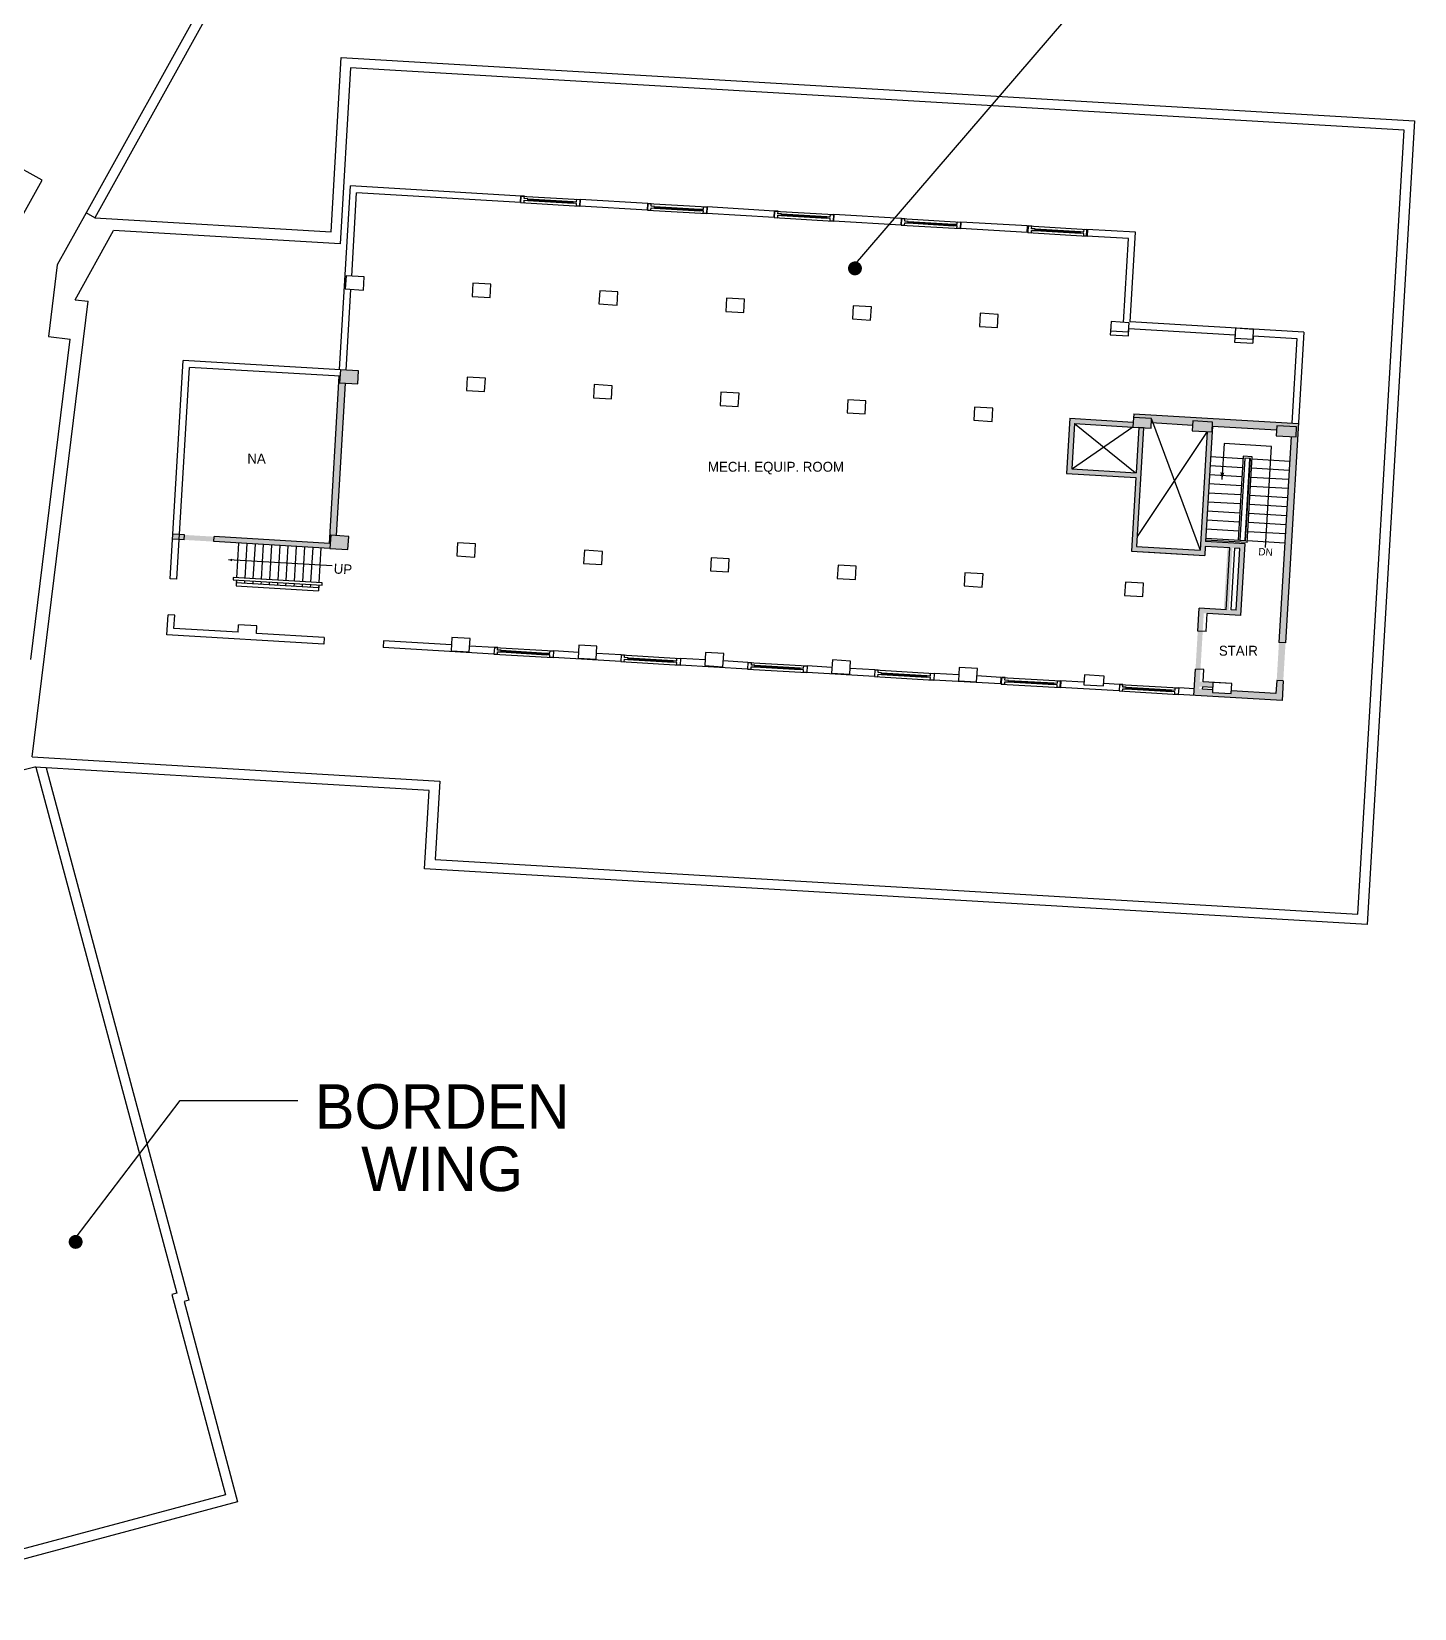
# Model space of a CAD drawing. Header units: inches. Extents: x -4795 to 4113, y 1414 to 4497.
# Drawn here: x 2024 to 3700, y 1414 to 3325 of the extents above; entities that cross this region are included whole.
import ezdxf
from ezdxf.enums import TextEntityAlignment as Align

# ---------------------------------------------------------------- set-up
doc = ezdxf.new("R2010")
doc.units = ezdxf.units.IN
doc.header["$LTSCALE"] = 0.5
doc.header["$MEASUREMENT"] = 0
doc.layers.add('1 hr rated wall', color=1, linetype='CONTINUOUS', lineweight=70)
for name, color, linetype in [('a-flor-iden', 2, 'CONTINUOUS'), ('a-flor-strs', 1, 'CONTINUOUS'), ('a-glaz', 1, 'CONTINUOUS'), ('a-roof', 2, 'CONTINUOUS'), ('a-wall-extr', 3, 'CONTINUOUS'), ('a-wall-full', 1, 'CONTINUOUS'), ('s-cols', 7, 'CONTINUOUS')]:
    doc.layers.add(name, color=color, linetype=linetype)
doc.styles.add('OR-LD', font='OR-LD.shx')

msp = doc.modelspace()

# ---------------------------------------------------------------- hatches: boundary and pattern name
at = {"layer": '1 hr rated wall'}
h = msp.add_hatch(color=0, dxfattribs=at)
h.paths.add_polyline_path([(2404, 2898.9), (2397, 2899.4), (2397.5, 2907.3), (2396.5, 2907.4), (2384.5, 2704.8), (2244.8, 2713), (2244.4, 2707), (2385.2, 2698.7), (2386.1, 2714.7), (2393.1, 2714.3)])
h.paths.add_polyline_path([(2408.1, 2713.4), (2386.1, 2714.7), (2385.2, 2698.7), (2407.1, 2697.4)])
h.paths.add_polyline_path([(2419.9, 2914), (2398, 2915.3), (2397, 2899.4), (2419, 2898.1)])
h.paths.add_polyline_path([(2244.8, 2713), (2210.8, 2715), (2208.8, 2715.1), (2208.5, 2709.1), (2244.4, 2707)])
h.paths.add_polyline_path([(2208.8, 2715.1), (2202.9, 2715.5), (2202.5, 2709.5), (2208.5, 2709.1)])
h.paths.add_polyline_path([(2202.9, 2715.5), (2194.9, 2716), (2194.5, 2710), (2202.5, 2709.5)])
h = msp.add_hatch(color=0, dxfattribs=at)
h.paths.add_polyline_path([(3363, 2701.1), (3371.5, 2844.8), (3365.5, 2845.2), (3362.3, 2790.5), (3284.4, 2795.1), (3287.7, 2850), (3358.6, 2845.8), (3358.9, 2851.8), (3282, 2856.4), (3278.1, 2789.5), (3361.9, 2784.5), (3356.7, 2695.4), (3445.5, 2690.2), (3446.2, 2701.2), (3473.1, 2699.6), (3468.7, 2624.7), (3438.8, 2626.5), (3437.1, 2598.5), (3443.1, 2598.2), (3444.4, 2620.1), (3489.3, 2617.5), (3494.4, 2704.3), (3446.5, 2707.2), (3454.4, 2839.9), (3448.4, 2840.3), (3439.9, 2696.5)])
h.paths.add_polyline_path([(3479.1, 2699.2), (3488.1, 2698.7), (3483.7, 2623.8), (3474.7, 2624.3)], flags=16)
h.paths.add_polyline_path([(3443.1, 2598.2), (3437.1, 2598.5), (3434.4, 2552.6), (3440.4, 2552.2)])
h.paths.add_polyline_path([(3440.4, 2552.2), (3434.4, 2552.6), (3432.5, 2520.7), (3539.3, 2514.3), (3540.7, 2538.3), (3532.8, 2538.8), (3531.8, 2522.8), (3477.9, 2526), (3477.7, 2523), (3454.8, 2524.3), (3454.9, 2527.3), (3439, 2528.3), (3439.1, 2531.3), (3455.1, 2530.3), (3455.5, 2536.3), (3439.5, 2537.3)])
h.paths.add_polyline_path([(3543.5, 2584.2), (3535.5, 2584.7), (3532.8, 2538.8), (3540.7, 2538.3), (3540.9, 2540.9)])
h.paths.add_polyline_path([(3559.1, 2850), (3359.5, 2861.8), (3359.2, 2857.6), (3381.2, 2856.3), (3381.2, 2855.5), (3382.8, 2851.2), (3430.8, 2848.3), (3431.1, 2853.3), (3455.1, 2851.9), (3454.8, 2846.9), (3532.7, 2842.3), (3533, 2847.3), (3556.9, 2845.9), (3556.2, 2833.9), (3550.2, 2834.3), (3535.5, 2584.7), (3543.5, 2584.2)])
h.paths.add_polyline_path([(3556.9, 2845.9), (3533, 2847.3), (3532.2, 2835.3), (3556.2, 2833.9)], flags=17)
h.paths.add_polyline_path([(3454.8, 2846.9), (3455.1, 2851.9), (3431.1, 2853.3), (3430.4, 2841.3), (3454.4, 2839.9)], flags=17)
h.paths.add_polyline_path([(3381.2, 2856.3), (3359.2, 2857.6), (3358.9, 2851.8), (3358.5, 2845.6), (3380.5, 2844.3)])

# ---------------------------------------------------------------- linework, layer by layer
at = {"layer": 'a-flor-iden', "color": 0, "flags": 128}
for points in [[(3017.4, 3038.1), (3437.9, 3527.4), (3639.2, 3527.4)], [(2076.4, 1862.6), (2203.6, 2029.7), (2346.4, 2029.7)]]:
    msp.add_lwpolyline(points, dxfattribs=at)
at = {"layer": 'a-flor-iden', "color": 0, "const_width": 8.44, "flags": 128}
for points in [[(3017.4, 3038.1, 1), (3025.8, 3038.1, 1)], [(2072.8, 1858.4, 1), (2081.2, 1858.4, 1)]]:
    msp.add_lwpolyline(points, format="xyb", close=True, dxfattribs=at)
at = {"layer": 'a-flor-strs', "color": 0}
for p, q in [((3452.6, 2810.2), (3491.9, 2807.9)), ((3469, 2825.8), (3466.4, 2782.3)), ((3526.4, 2822.4), (3469, 2825.8)), ((3519.2, 2700), (3526.4, 2822.4)), ((3452, 2799.2), (3491.3, 2796.9)), ((3488.6, 2708.4), (3494.4, 2807.8)), ((3493.3, 2796.8), (3493.8, 2796.8)), ((3493.9, 2807.8), (3494.4, 2807.8)), ((3494.6, 2708.6), (3500.4, 2807.4)), ((3499.8, 2796.4), (3500.3, 2796.4)), ((3500.4, 2807.4), (3500.9, 2807.4)), ((3502.3, 2796.3), (3547.8, 2793.6)), ((3502.9, 2807.3), (3548.5, 2804.6)), ((3450.7, 2777.3), (3490, 2775)), ((3451.3, 2788.3), (3490.6, 2785.9)), ((3492, 2774.8), (3492.5, 2774.8)), ((3492.6, 2785.8), (3493.1, 2785.8)), ((3498.5, 2774.5), (3499, 2774.4)), ((3499.1, 2785.4), (3499.6, 2785.4)), ((3501, 2774.3), (3546.5, 2771.6)), ((3501.6, 2785.3), (3547.2, 2782.6)), ((3449.4, 2755.3), (3488.7, 2753)), ((3450, 2766.3), (3489.3, 2764)), ((3490.7, 2752.9), (3491.2, 2752.8)), ((3491.3, 2763.9), (3491.8, 2763.8)), ((3497.2, 2752.5), (3497.7, 2752.5)), ((3497.8, 2763.5), (3498.3, 2763.4)), ((3499.7, 2752.3), (3545.2, 2749.7)), ((3500.3, 2763.3), (3545.9, 2760.6)), ((3448.1, 2733.4), (3487.4, 2731)), ((3448.7, 2744.3), (3488, 2742)), ((3490, 2741.9), (3490.5, 2741.9)), ((3496.5, 2741.5), (3497, 2741.5)), ((3499, 2741.4), (3544.6, 2738.7)), ((3447.4, 2722.4), (3486.7, 2720.1)), ((3488.7, 2719.9), (3489.2, 2719.9)), ((3489.4, 2730.9), (3489.9, 2730.9)), ((3495.2, 2719.6), (3495.7, 2719.5)), ((3495.9, 2730.5), (3496.4, 2730.5)), ((3497.7, 2719.4), (3543.3, 2716.7)), ((3498.4, 2730.4), (3543.9, 2727.7)), ((2274.4, 2705.3), (2271.9, 2663.3)), ((2284.4, 2704.7), (2281.9, 2662.7)), ((2294.4, 2704.1), (2291.9, 2662.1)), ((2304.4, 2703.5), (2301.9, 2661.6)), ((2314.4, 2702.9), (2311.9, 2661)), ((2324.3, 2702.3), (2321.9, 2660.4)), ((2334.3, 2701.7), (2331.8, 2659.8)), ((2344.3, 2701.1), (2341.8, 2659.2)), ((2354.3, 2700.5), (2351.8, 2658.6)), ((2364.3, 2699.9), (2361.8, 2658)), ((2374.3, 2699.4), (2371.8, 2657.4)), ((3496.9, 2705.9), (3446.6, 2708.9)), ((3495, 2708), (3446.8, 2710.9)), ((3488.1, 2709), (3488.6, 2708.9)), ((3494.6, 2708.6), (3495.1, 2708.5)), ((3497.1, 2708.4), (3542.6, 2705.7)), ((2388.1, 2677.5), (2262.4, 2684.9)), ((2271.8, 2660.3), (2271.4, 2653.3)), ((2271.8, 2660.3), (2271.6, 2657.3)), ((2271.6, 2657.3), (2371.4, 2651.4)), ((2281.8, 2659.7), (2281.6, 2656.7)), ((2291.7, 2659.2), (2291.6, 2656.2)), ((2301.7, 2658.6), (2301.5, 2655.6)), ((2311.7, 2658), (2311.5, 2655)), ((2321.7, 2657.4), (2321.5, 2654.4)), ((2331.7, 2656.8), (2331.5, 2653.8)), ((2341.7, 2656.2), (2341.5, 2653.2)), ((2271.4, 2653.3), (2371.2, 2647.4)), ((2351.6, 2655.6), (2351.5, 2652.6)), ((2361.6, 2655), (2361.4, 2652)), ((2371.6, 2654.4), (2371.2, 2647.4)), ((2371.6, 2654.4), (2371.4, 2651.4))]:
    msp.add_line(p, q, dxfattribs=at)
for points in [[(3496.9, 2705.9), (3503.1, 2809.7), (3492.1, 2810.4), (3486.1, 2708.6)], [(3495, 2708), (3500.9, 2807.9), (3494, 2808.3), (3488.1, 2708.5)]]:
    msp.add_lwpolyline(points, dxfattribs=at)
msp.add_lwpolyline([(2268, 2663.6), (2267.8, 2660.6), (2375.6, 2654.2), (2375.8, 2657.2)], close=True, dxfattribs=at)
for points in [[(3466.4, 2782.3), (3469.2, 2790.5), (3464.5, 2790.8)], [(2262.4, 2684.9), (2266.7, 2686.3), (2266.6, 2683.1)]]:
    msp.add_solid(points, dxfattribs=at)
at = {"layer": 'a-glaz', "color": 0}
for p, q in [((2616.8, 3125.8), (2616.3, 3117.8)), ((2616.3, 3117.8), (2688.2, 3113.6)), ((2616.3, 3117.8), (2620.5, 3117.6)), ((2616.8, 3125.8), (2688.6, 3121.6)), ((2621, 3125.5), (2616.8, 3125.8)), ((2620.5, 3117.6), (2620.7, 3120.6)), ((2620.7, 3120.6), (2624.9, 3120.3)), ((2620.8, 3122.6), (2621, 3125.5)), ((2625, 3122.3), (2620.8, 3122.6)), ((2624.9, 3120.3), (2625, 3122.3)), ((2624.9, 3120.3), (2679.9, 3117.1)), ((2625, 3122.3), (2680, 3119.1)), ((2625, 3121.3), (2680, 3118.1)), ((2679.9, 3117.1), (2680, 3119.1)), ((2684.1, 3116.8), (2679.9, 3117.1)), ((2680, 3119.1), (2684.2, 3118.8)), ((2683.9, 3113.8), (2684.1, 3116.8)), ((2684.2, 3118.8), (2684.4, 3121.8)), ((2684.4, 3121.8), (2688.6, 3121.6)), ((2688.6, 3121.6), (2688.2, 3113.6)), ((2770.5, 3116.7), (2770, 3108.7)), ((2770.5, 3116.7), (2842.4, 3112.5)), ((2774.7, 3116.5), (2770.5, 3116.7)), ((2774.6, 3113.5), (2774.7, 3116.5)), ((2688.2, 3113.6), (2683.9, 3113.8)), ((2770, 3108.7), (2841.9, 3104.5)), ((2770, 3108.7), (2774.3, 3108.5)), ((2774.3, 3108.5), (2774.4, 3111.5)), ((2774.4, 3111.5), (2778.7, 3111.2)), ((2778.8, 3113.2), (2774.6, 3113.5)), ((2778.7, 3111.2), (2778.8, 3113.2)), ((2778.7, 3112.2), (2833.7, 3109)), ((2778.7, 3111.2), (2833.6, 3108)), ((2778.8, 3113.2), (2833.7, 3110)), ((2833.6, 3108), (2833.7, 3110)), ((2837.9, 3107.7), (2833.6, 3108)), ((2833.7, 3110), (2838, 3109.7)), ((2837.7, 3104.7), (2837.9, 3107.7)), ((2841.9, 3104.5), (2837.7, 3104.7)), ((2838, 3109.7), (2838.1, 3112.7)), ((2838.1, 3112.7), (2842.4, 3112.5)), ((2842.4, 3112.5), (2841.9, 3104.5)), ((2924.2, 3107.6), (2923.8, 3099.7)), ((2923.8, 3099.7), (2995.6, 3095.4)), ((2923.8, 3099.7), (2928, 3099.4)), ((2924.2, 3107.6), (2996.1, 3103.4)), ((2928.5, 3107.4), (2924.2, 3107.6)), ((2928, 3099.4), (2928.2, 3102.4)), ((2928.2, 3102.4), (2932.4, 3102.1)), ((2928.3, 3104.4), (2928.5, 3107.4)), ((2932.5, 3104.1), (2928.3, 3104.4)), ((2932.4, 3102.1), (2932.5, 3104.1)), ((2932.4, 3102.1), (2987.4, 3098.9)), ((2932.5, 3104.1), (2987.5, 3100.9)), ((2932.5, 3103.1), (2987.4, 3099.9)), ((2987.4, 3098.9), (2987.5, 3100.9)), ((2991.6, 3098.7), (2987.4, 3098.9)), ((2987.5, 3100.9), (2991.7, 3100.7)), ((2991.4, 3095.7), (2991.6, 3098.7)), ((2991.7, 3100.7), (2991.9, 3103.6)), ((2991.9, 3103.6), (2996.1, 3103.4)), ((2996.1, 3103.4), (2995.6, 3095.4)), ((3078, 3098.6), (3077.5, 3090.6)), ((3078, 3098.6), (3149.8, 3094.3)), ((3082.2, 3098.3), (3078, 3098.6)), ((3082, 3095.3), (3082.2, 3098.3)), ((2995.6, 3095.4), (2991.4, 3095.7)), ((3077.5, 3090.6), (3149.4, 3086.3)), ((3077.5, 3090.6), (3081.7, 3090.3)), ((3081.7, 3090.3), (3081.9, 3093.3)), ((3081.9, 3093.3), (3086.1, 3093.1)), ((3086.2, 3095.1), (3082, 3095.3)), ((3086.1, 3093.1), (3086.2, 3095.1)), ((3086.1, 3093.1), (3141.1, 3089.8)), ((3086.2, 3095.1), (3141.2, 3091.8)), ((3086.2, 3094.1), (3141.1, 3090.8)), ((3141.1, 3089.8), (3141.2, 3091.8)), ((3145.3, 3089.6), (3141.1, 3089.8)), ((3141.2, 3091.8), (3145.4, 3091.6)), ((3145.1, 3086.6), (3145.3, 3089.6)), ((3149.4, 3086.3), (3145.1, 3086.6)), ((3145.4, 3091.6), (3145.6, 3094.6)), ((3145.6, 3094.6), (3149.8, 3094.3)), ((3149.8, 3094.3), (3149.4, 3086.3)), ((3231.7, 3089.5), (3231.2, 3081.5)), ((3231.2, 3081.5), (3303.1, 3077.3)), ((3231.2, 3081.5), (3235.5, 3081.2)), ((3231.7, 3089.5), (3303.6, 3085.2)), ((3235.9, 3089.2), (3231.7, 3089.5)), ((3235.5, 3081.2), (3235.6, 3084.2)), ((3235.6, 3084.2), (3239.9, 3084)), ((3235.7, 3086.2), (3235.9, 3089.2)), ((3240, 3086), (3235.7, 3086.2)), ((3239.9, 3084), (3240, 3086)), ((3239.9, 3085), (3294.9, 3081.7)), ((3239.9, 3084), (3294.8, 3080.7)), ((3240, 3086), (3294.9, 3082.7)), ((3294.8, 3080.7), (3294.9, 3082.7)), ((3299, 3080.5), (3294.8, 3080.7)), ((3294.9, 3082.7), (3299.2, 3082.5)), ((3298.9, 3077.5), (3299, 3080.5)), ((3303.1, 3077.3), (3298.9, 3077.5)), ((3299.2, 3082.5), (3299.3, 3085.5)), ((3299.3, 3085.5), (3303.6, 3085.2)), ((3303.6, 3085.2), (3303.1, 3077.3)), ((2584.5, 2578.8), (2584, 2570.8)), ((2584, 2570.8), (2655.9, 2566.5)), ((2584, 2570.8), (2588.2, 2570.5)), ((2584.5, 2578.8), (2656.3, 2574.5)), ((2588.7, 2578.5), (2584.5, 2578.8)), ((2588.2, 2570.5), (2588.4, 2573.5)), ((2588.4, 2573.5), (2592.6, 2573.3)), ((2588.5, 2575.5), (2588.7, 2578.5)), ((2592.7, 2575.3), (2588.5, 2575.5)), ((2592.6, 2573.3), (2592.7, 2575.3)), ((2592.6, 2573.3), (2647.6, 2570)), ((2592.7, 2575.3), (2647.7, 2572)), ((2592.7, 2574.3), (2647.6, 2571)), ((2647.6, 2570), (2647.7, 2572)), ((2651.8, 2569.8), (2647.6, 2570)), ((2647.7, 2572), (2651.9, 2571.8)), ((2651.6, 2566.8), (2651.8, 2569.8)), ((2655.9, 2566.5), (2651.6, 2566.8)), ((2651.9, 2571.8), (2652.1, 2574.8)), ((2652.1, 2574.8), (2656.3, 2574.5)), ((2656.3, 2574.5), (2655.9, 2566.5)), ((2738.2, 2569.7), (2737.7, 2561.7)), ((2737.7, 2561.7), (2809.6, 2557.4)), ((2737.7, 2561.7), (2741.9, 2561.4)), ((2738.2, 2569.7), (2810.1, 2565.4)), ((2742.4, 2569.4), (2738.2, 2569.7)), ((2741.9, 2561.4), (2742.1, 2564.4)), ((2742.1, 2564.4), (2746.4, 2564.2)), ((2742.2, 2566.4), (2742.4, 2569.4)), ((2746.5, 2566.2), (2742.2, 2566.4)), ((2746.4, 2564.2), (2746.5, 2566.2)), ((2746.4, 2565.2), (2801.4, 2561.9)), ((2746.4, 2564.2), (2801.3, 2560.9)), ((2746.5, 2566.2), (2801.4, 2562.9)), ((2801.3, 2560.9), (2801.4, 2562.9)), ((2805.5, 2560.7), (2801.3, 2560.9)), ((2801.4, 2562.9), (2805.7, 2562.7)), ((2805.4, 2557.7), (2805.5, 2560.7)), ((2805.7, 2562.7), (2805.8, 2565.7)), ((2805.8, 2565.7), (2810.1, 2565.4)), ((2810.1, 2565.4), (2809.6, 2557.4)), ((2809.6, 2557.4), (2805.4, 2557.7)), ((2891.9, 2560.6), (2891.5, 2552.6)), ((2891.5, 2552.6), (2963.3, 2548.4)), ((2891.5, 2552.6), (2895.7, 2552.4)), ((2891.9, 2560.6), (2963.8, 2556.3)), ((2896.2, 2560.3), (2891.9, 2560.6)), ((2895.7, 2552.4), (2895.9, 2555.4)), ((2895.9, 2555.4), (2900.1, 2555.1)), ((2896, 2557.3), (2896.2, 2560.3)), ((2900.2, 2557.1), (2896, 2557.3)), ((2900.1, 2555.1), (2900.2, 2557.1)), ((2900.1, 2556.1), (2955.1, 2552.9)), ((2900.1, 2555.1), (2955, 2551.9)), ((2900.2, 2557.1), (2955.2, 2553.9)), ((2955, 2551.9), (2955.2, 2553.9)), ((2959.3, 2551.6), (2955, 2551.9)), ((2955.2, 2553.9), (2959.4, 2553.6)), ((2959.1, 2548.6), (2959.3, 2551.6)), ((2963.3, 2548.4), (2959.1, 2548.6)), ((2959.4, 2553.6), (2959.6, 2556.6)), ((2959.6, 2556.6), (2963.8, 2556.3)), ((2963.8, 2556.3), (2963.3, 2548.4)), ((3045.7, 2551.5), (3045.2, 2543.5)), ((3045.2, 2543.5), (3117.1, 2539.3)), ((3045.2, 2543.5), (3049.4, 2543.3)), ((3045.7, 2551.5), (3117.5, 2547.3)), ((3049.9, 2551.3), (3045.7, 2551.5)), ((3049.4, 2543.3), (3049.6, 2546.3)), ((3049.6, 2546.3), (3053.8, 2546)), ((3049.7, 2548.3), (3049.9, 2551.3)), ((3053.9, 2548), (3049.7, 2548.3)), ((3053.8, 2546), (3053.9, 2548)), ((3053.8, 2546), (3108.8, 2542.8)), ((3053.9, 2548), (3108.9, 2544.8)), ((3053.9, 2547), (3108.8, 2543.8)), ((3108.8, 2542.8), (3108.9, 2544.8)), ((3113, 2542.5), (3108.8, 2542.8)), ((3108.9, 2544.8), (3113.1, 2544.5)), ((3112.8, 2539.5), (3113, 2542.5)), ((3113.1, 2544.5), (3113.3, 2547.5)), ((3113.3, 2547.5), (3117.5, 2547.3)), ((3117.5, 2547.3), (3117.1, 2539.3)), ((3199.4, 2542.4), (3198.9, 2534.4)), ((3199.4, 2542.4), (3271.3, 2538.2)), ((3203.6, 2542.2), (3199.4, 2542.4)), ((3203.4, 2539.2), (3203.6, 2542.2)), ((3117.1, 2539.3), (3112.8, 2539.5)), ((3198.9, 2534.4), (3270.8, 2530.2)), ((3198.9, 2534.4), (3203.1, 2534.2)), ((3203.1, 2534.2), (3203.3, 2537.2)), ((3203.3, 2537.2), (3207.5, 2536.9)), ((3207.7, 2538.9), (3203.4, 2539.2)), ((3207.5, 2536.9), (3207.7, 2538.9)), ((3207.5, 2536.9), (3262.5, 2533.7)), ((3207.6, 2537.9), (3262.6, 2534.7)), ((3207.7, 2538.9), (3262.6, 2535.7)), ((3262.5, 2533.7), (3262.6, 2535.7)), ((3266.7, 2533.4), (3262.5, 2533.7)), ((3262.6, 2535.7), (3266.9, 2535.4)), ((3266.6, 2530.5), (3266.7, 2533.4)), ((3270.8, 2530.2), (3266.6, 2530.5)), ((3266.9, 2535.4), (3267, 2538.4)), ((3267, 2538.4), (3271.3, 2538.2)), ((3271.3, 2538.2), (3270.8, 2530.2)), ((3342.1, 2534), (3341.7, 2526)), ((3341.7, 2526), (3413.5, 2521.8)), ((3341.7, 2526), (3345.9, 2525.8)), ((3342.1, 2534), (3414, 2529.8)), ((3346.4, 2533.8), (3342.1, 2534)), ((3345.9, 2525.8), (3346.1, 2528.8)), ((3346.1, 2528.8), (3350.3, 2528.5)), ((3346.2, 2530.8), (3346.4, 2533.8)), ((3350.4, 2530.5), (3346.2, 2530.8)), ((3350.3, 2528.5), (3350.4, 2530.5)), ((3350.3, 2528.5), (3405.3, 2525.3)), ((3350.4, 2530.5), (3405.4, 2527.3)), ((3350.4, 2529.5), (3405.3, 2526.3)), ((3405.3, 2525.3), (3405.4, 2527.3)), ((3409.5, 2525), (3405.3, 2525.3)), ((3405.4, 2527.3), (3409.6, 2527)), ((3409.3, 2522), (3409.5, 2525)), ((3409.6, 2527), (3409.8, 2530)), ((3409.8, 2530), (3414, 2529.8)), ((3414, 2529.8), (3413.5, 2521.8)), ((3413.5, 2521.8), (3409.3, 2522))]:
    msp.add_line(p, q, dxfattribs=at)
at = {"layer": 'a-roof', "color": 0}
for p, q in [((2719.7, 4239.5), (2089.6, 3105.4)), ((2728.7, 4232.4), (2100.3, 3099.5)), ((2386.6, 3082.5), (2399, 3293.7)), ((2399, 3293.7), (3699.8, 3216.9)), ((2410.3, 3281), (2397.7, 3067.9)), ((3687.1, 3205.6), (2410.3, 3281)), ((3699.8, 3216.9), (3642.3, 2243.1)), ((3631, 2255.7), (3687.1, 3205.6)), ((2089.6, 3105.4), (2054.6, 3042.5)), ((2100.3, 3099.5), (2089.6, 3105.4)), ((2100.3, 3099.5), (2386.6, 3082.5)), ((2076.4, 3000.1), (2123, 3084.1)), ((2397.7, 3067.9), (2123, 3084.1)), ((2054.6, 3042.5), (2043.9, 2955.5)), ((2076.4, 3000.1), (2092, 2998.2)), ((2024.2, 2446.1), (2092, 2998.2)), ((2022.8, 2564.3), (2070.5, 2952.2)), ((2043.9, 2955.5), (2070.5, 2952.2)), ((2024.2, 2446.1), (2518.3, 2416.9)), ((2027.5, 2433.8), (2009.7, 2429.1)), ((2505.6, 2405.6), (2027.5, 2433.8)), ((2028.6, 2433.8), (2027.5, 2433.8)), ((2028.6, 2433.8), (2199.5, 1796.2)), ((2041.2, 2433), (2214.2, 1787.7)), ((2518.3, 2416.9), (2512.7, 2321.8)), ((2500, 2310.5), (2505.6, 2405.6)), ((2512.7, 2321.8), (3631, 2255.7)), ((3642.3, 2243.1), (2500, 2310.5)), ((2199.5, 1796.2), (2193.7, 1794.6)), ((2193.7, 1794.6), (2258.7, 1552.1)), ((2214.2, 1787.7), (2208.4, 1786.2)), ((2208.4, 1786.2), (2273.3, 1543.6)), ((2258.7, 1552.1), (1798.9, 1428.9)), ((2273.3, 1543.6), (1790.4, 1414.2))]:
    msp.add_line(p, q, dxfattribs=at)
at = {"layer": 'a-wall-extr', "color": 0}
for p, q in [((2036.3, 3145.1), (1995.5, 3167.7)), ((1974.9, 3034.6), (2036.3, 3145.1)), ((2397, 2915.4), (2410.1, 3138)), ((2616.8, 3125.8), (2410.1, 3138)), ((2411.7, 3028.7), (2417.6, 3129.5)), ((2616.3, 3117.8), (2417.6, 3129.5)), ((2616.3, 3117.8), (2616.8, 3125.8)), ((2688.2, 3113.6), (2688.6, 3121.6)), ((2770.5, 3116.7), (2688.6, 3121.6)), ((2770, 3108.7), (2770.5, 3116.7)), ((2770, 3108.7), (2688.2, 3113.6)), ((2841.9, 3104.5), (2842.4, 3112.5)), ((2923.8, 3099.7), (2841.9, 3104.5)), ((2924.2, 3107.6), (2842.4, 3112.5)), ((2923.8, 3099.7), (2924.2, 3107.6)), ((2995.6, 3095.4), (2996.1, 3103.4)), ((3078, 3098.6), (2996.1, 3103.4)), ((3077.5, 3090.6), (3078, 3098.6)), ((3077.5, 3090.6), (2995.6, 3095.4)), ((3149.4, 3086.3), (3149.8, 3094.3)), ((3230.2, 3081.6), (3149.4, 3086.3)), ((3230.7, 3089.5), (3149.8, 3094.3)), ((3230.2, 3081.6), (3230.7, 3089.5)), ((3302.1, 3077.3), (3302.6, 3085.3)), ((3353, 3074.3), (3302.1, 3077.3)), ((3361.5, 3081.8), (3302.6, 3085.3)), ((3355.1, 2973.3), (3361.5, 3081.8)), ((3347, 2972.7), (3353, 3074.3)), ((2405, 2914.9), (2410.7, 3012.7)), ((3331.6, 2966.6), (3331.1, 2957.6)), ((3353.1, 2956.3), (3353.6, 2965.3)), ((3353.6, 2965.3), (3482.4, 2957.7)), ((3565.7, 2960.8), (3355.1, 2973.3)), ((3331.1, 2957.6), (3353.1, 2956.3)), ((3482.4, 2957.7), (3481.8, 2948.7)), ((3481.8, 2948.7), (3503.8, 2947.4)), ((3504.3, 2956.4), (3503.8, 2947.4)), ((3504.3, 2956.4), (3557.2, 2953.3)), ((3565.7, 2960.8), (3543.5, 2584.2)), ((3557.2, 2953.3), (3551.2, 2850.5)), ((2191.7, 2662.1), (2207.3, 2926.6)), ((2398, 2915.3), (2207.3, 2926.6)), ((2202.5, 2709.5), (2214.8, 2918.1)), ((2397.5, 2907.3), (2214.8, 2918.1)), ((2384.5, 2704.8), (2396.5, 2907.4)), ((2393.1, 2714.3), (2404, 2898.9)), ((3282, 2856.4), (3278.1, 2789.5)), ((3282, 2856.4), (3358.9, 2851.8)), ((3287.7, 2850), (3284.4, 2795.1)), ((3287.7, 2850), (3358.6, 2845.8)), ((3359.5, 2861.8), (3358.9, 2851.8)), ((3359.5, 2861.8), (3559.1, 2850)), ((3380.9, 2851.3), (3430.8, 2848.3)), ((3365.5, 2845.2), (3362.3, 2790.5)), ((3371.5, 2844.8), (3363, 2701.1)), ((3371.5, 2844.8), (3365.5, 2845.2)), ((3448.4, 2840.3), (3439.9, 2696.5)), ((3454.8, 2846.9), (3446.5, 2707.2)), ((3454.8, 2846.9), (3446.5, 2707.2)), ((3454.8, 2846.9), (3532.7, 2842.3)), ((3550.2, 2834.3), (3535.5, 2584.7)), ((3284.4, 2795.1), (3362.3, 2790.5)), ((3278.1, 2789.5), (3361.9, 2784.5)), ((3361.9, 2784.5), (3356.7, 2695.4)), ((2208.8, 2715.1), (2194.9, 2716)), ((2208.5, 2709.1), (2208.8, 2715.1)), ((2208.5, 2709.1), (2194.5, 2710)), ((2199.7, 2661.6), (2202.5, 2709.5)), ((2244.4, 2707), (2244.8, 2713)), ((2385.2, 2698.7), (2244.4, 2707)), ((2384.5, 2704.8), (2244.8, 2713)), ((3356.7, 2695.4), (3445.5, 2690.2)), ((3363, 2701.1), (3439.9, 2696.5)), ((3371.7, 2694.5), (3445.5, 2690.2)), ((3446.2, 2701.2), (3445.5, 2690.2)), ((3446.2, 2701.2), (3445.5, 2690.2)), ((3476.1, 2699.4), (3446.2, 2701.2)), ((3494.4, 2704.3), (3446.5, 2707.2)), ((3471.7, 2624.5), (3476.1, 2699.4)), ((3477.7, 2624.2), (3482.1, 2699)), ((3488.1, 2698.7), (3482.1, 2699)), ((3483.7, 2623.8), (3488.1, 2698.7)), ((3489.3, 2617.5), (3494.4, 2704.3)), ((2199.7, 2661.6), (2191.7, 2662.1)), ((2187.7, 2594.2), (2189.1, 2618.1)), ((2197.1, 2617.7), (2189.1, 2618.1)), ((3437.1, 2598.5), (3438.8, 2626.5)), ((3471.7, 2624.5), (3438.8, 2626.5)), ((3447.1, 2597.9), (3448.4, 2619.9)), ((3489.3, 2617.5), (3448.4, 2619.9)), ((3483.7, 2623.8), (3477.7, 2624.2)), ((2196.1, 2601.7), (2197.1, 2617.7)), ((2274, 2597.1), (2196.1, 2601.7)), ((2274, 2597.1), (2274.5, 2606.1)), ((2296.5, 2604.8), (2274.5, 2606.1)), ((2296, 2595.8), (2296.5, 2604.8)), ((2377.8, 2582.9), (2187.7, 2594.2)), ((2378.3, 2590.9), (2296, 2595.8)), ((2378.3, 2590.9), (2377.8, 2582.9)), ((2450.2, 2586.7), (2449.7, 2578.7)), ((2532.6, 2581.8), (2450.2, 2586.7)), ((2584.5, 2578.8), (2554.5, 2580.5)), ((3447.1, 2597.9), (3437.1, 2598.5)), ((3543.5, 2584.2), (3535.5, 2584.7)), ((2584, 2570.8), (2449.7, 2578.7)), ((2584.5, 2578.8), (2584, 2570.8)), ((2656.3, 2574.5), (2655.9, 2566.5)), ((2737.7, 2561.7), (2655.9, 2566.5)), ((2686.3, 2572.7), (2656.3, 2574.5)), ((2738.2, 2569.7), (2708.2, 2571.4)), ((2738.2, 2569.7), (2737.7, 2561.7)), ((2810.1, 2565.4), (2809.6, 2557.4)), ((2840, 2563.7), (2810.1, 2565.4)), ((2891.9, 2560.6), (2862, 2562.4)), ((2891.5, 2552.6), (2809.6, 2557.4)), ((2891.9, 2560.6), (2891.5, 2552.6)), ((2963.8, 2556.3), (2963.3, 2548.4)), ((3045.2, 2543.5), (2963.3, 2548.4)), ((2993.7, 2554.6), (2963.8, 2556.3)), ((3045.7, 2551.5), (3015.7, 2553.3)), ((3045.7, 2551.5), (3045.2, 2543.5)), ((3117.5, 2547.3), (3117.1, 2539.3)), ((3147.5, 2545.5), (3117.5, 2547.3)), ((3198.4, 2542.5), (3169.4, 2544.2)), ((3198.4, 2542.5), (3197.9, 2534.5)), ((3432.5, 2520.7), (3434.4, 2552.6)), ((3444.4, 2552), (3434.4, 2552.6)), ((3443.5, 2537), (3444.4, 2552)), ((3197.9, 2534.5), (3117.1, 2539.3)), ((3270.3, 2538.2), (3269.8, 2530.3)), ((3341.7, 2526), (3269.8, 2530.3)), ((3299.2, 2536.5), (3270.3, 2538.2)), ((3342.1, 2534), (3323.2, 2535.1)), ((3342.1, 2534), (3341.7, 2526)), ((3414, 2529.8), (3413.5, 2521.8)), ((3433, 2528.6), (3414, 2529.8)), ((3443, 2528), (3443.1, 2531)), ((3454.9, 2527.3), (3443, 2528)), ((3455.1, 2530.3), (3443.1, 2531)), ((3478.4, 2535), (3443.5, 2537)), ((3531.8, 2522.8), (3477.9, 2526)), ((3532.8, 2538.8), (3531.8, 2522.8)), ((3540.7, 2538.3), (3532.8, 2538.8)), ((3540.7, 2538.3), (3539.3, 2514.3)), ((3539.3, 2514.3), (3413.5, 2521.8))]:
    msp.add_line(p, q, dxfattribs=at)
at = {"layer": 'a-wall-full', "color": 0}
for p, q in [((3287.7, 2850), (3361.3, 2790.6)), ((3381.2, 2855.5), (3439.9, 2696.5)), ((3358.6, 2845.8), (3285.4, 2795.1)), ((3448.4, 2840.3), (3363.7, 2713))]:
    msp.add_line(p, q, dxfattribs=at)
at = {"layer": 's-cols', "color": 0}
for points in [[(2404.7, 3029.1), (2403.8, 3013.2), (2425.7, 3011.9), (2426.7, 3027.8)], [(2558.4, 3020.1), (2557.5, 3004.1), (2579.5, 3002.8), (2580.4, 3018.8)], [(2712.2, 3011), (2711.2, 2995), (2733.2, 2993.7), (2734.1, 3009.7)], [(2865.9, 3001.9), (2865, 2985.9), (2886.9, 2984.6), (2887.9, 3000.6)], [(3019.6, 2992.8), (3018.7, 2976.8), (3040.6, 2975.5), (3041.6, 2991.5)], [(3173.4, 2983.7), (3172.4, 2967.8), (3194.4, 2966.5), (3195.3, 2982.4)], [(3331.4, 2962.4), (3353.3, 2961.1), (3354, 2972.3), (3332, 2973.6)], [(3482.1, 2953.5), (3504.1, 2952.2), (3504.8, 2964.2), (3482.8, 2965.5)], [(2398, 2915.3), (2397, 2899.4), (2419, 2898.1), (2419.9, 2914)], [(2551.7, 2906.3), (2550.8, 2890.3), (2572.7, 2889), (2573.7, 2905)], [(2705.4, 2897.2), (2704.5, 2881.2), (2726.5, 2879.9), (2727.4, 2895.9)], [(2859.2, 2888.1), (2858.2, 2872.1), (2880.2, 2870.8), (2881.1, 2886.8)], [(3012.9, 2879), (3012, 2863), (3033.9, 2861.7), (3034.9, 2877.7)], [(3166.6, 2869.9), (3165.7, 2854), (3187.7, 2852.7), (3188.6, 2868.6)], [(3358.5, 2845.6), (3380.5, 2844.3), (3381.2, 2856.3), (3359.2, 2857.6)], [(3430.4, 2841.3), (3454.4, 2839.9), (3455.1, 2851.9), (3431.1, 2853.3)], [(3532.2, 2835.3), (3556.2, 2833.9), (3556.9, 2845.9), (3533, 2847.3)], [(2386.1, 2714.7), (2385.2, 2698.7), (2407.1, 2697.4), (2408.1, 2713.4)], [(2539.9, 2705.6), (2538.9, 2689.6), (2560.9, 2688.3), (2561.8, 2704.3)], [(2693.6, 2696.5), (2692.7, 2680.6), (2714.6, 2679.3), (2715.6, 2695.2)], [(2847.3, 2687.4), (2846.4, 2671.5), (2868.3, 2670.2), (2869.3, 2686.1)], [(3001.1, 2678.4), (3000.1, 2662.4), (3022.1, 2661.1), (3023, 2677.1)], [(3154.8, 2669.3), (3153.8, 2653.3), (3175.8, 2652), (3176.8, 2668)], [(3348.5, 2641.8), (3370.5, 2640.5), (3371.4, 2656.5), (3349.5, 2657.8)], [(2533.1, 2590.8), (2532.1, 2574.8), (2554.1, 2573.5), (2555, 2589.5)], [(2686.8, 2581.7), (2685.9, 2565.8), (2707.8, 2564.5), (2708.8, 2580.4)], [(2840.5, 2572.6), (2839.6, 2556.7), (2861.6, 2555.4), (2862.5, 2571.3)], [(2994.3, 2563.6), (2993.3, 2547.6), (3015.3, 2546.3), (3016.2, 2562.3)], [(3148, 2554.5), (3147.1, 2538.5), (3169, 2537.2), (3170, 2553.2)], [(3299, 2533.5), (3323, 2532.1), (3323.7, 2544.1), (3299.7, 2545.5)], [(3454.8, 2524.3), (3477.7, 2523), (3478.4, 2535), (3455.5, 2536.3)]]:
    msp.add_lwpolyline(points, close=True, dxfattribs=at)

# ---------------------------------------------------------------- texts
at = {"layer": 'a-flor-iden', "color": 0}
for s, p in [('NA', (2285.1, 2801.6)), ('MECH. EQUIP. ROOM', (2843.4, 2791.7)), ('STAIR', (3462.7, 2568.8))]:
    msp.add_text(s, height=12, dxfattribs=at).set_placement(p)
at = {"layer": 'a-flor-iden', "color": 0, "style": 'OR-LD'}
for s, p in [('BORDEN', (2521.3, 2022.5)), ('WING', (2521.3, 1946.9))]:
    msp.add_text(s, height=54, dxfattribs=at).set_placement(p, align=Align.MIDDLE)
at = {"layer": 'a-flor-strs', "color": 0}
for s, height, p in [('DN', 9, (3510.4, 2690.5)), ('UP', 12, (2389.5, 2668.4))]:
    msp.add_text(s, height=height, rotation=356.62, dxfattribs=at).set_placement(p)

doc.saveas('drawing.dxf')
